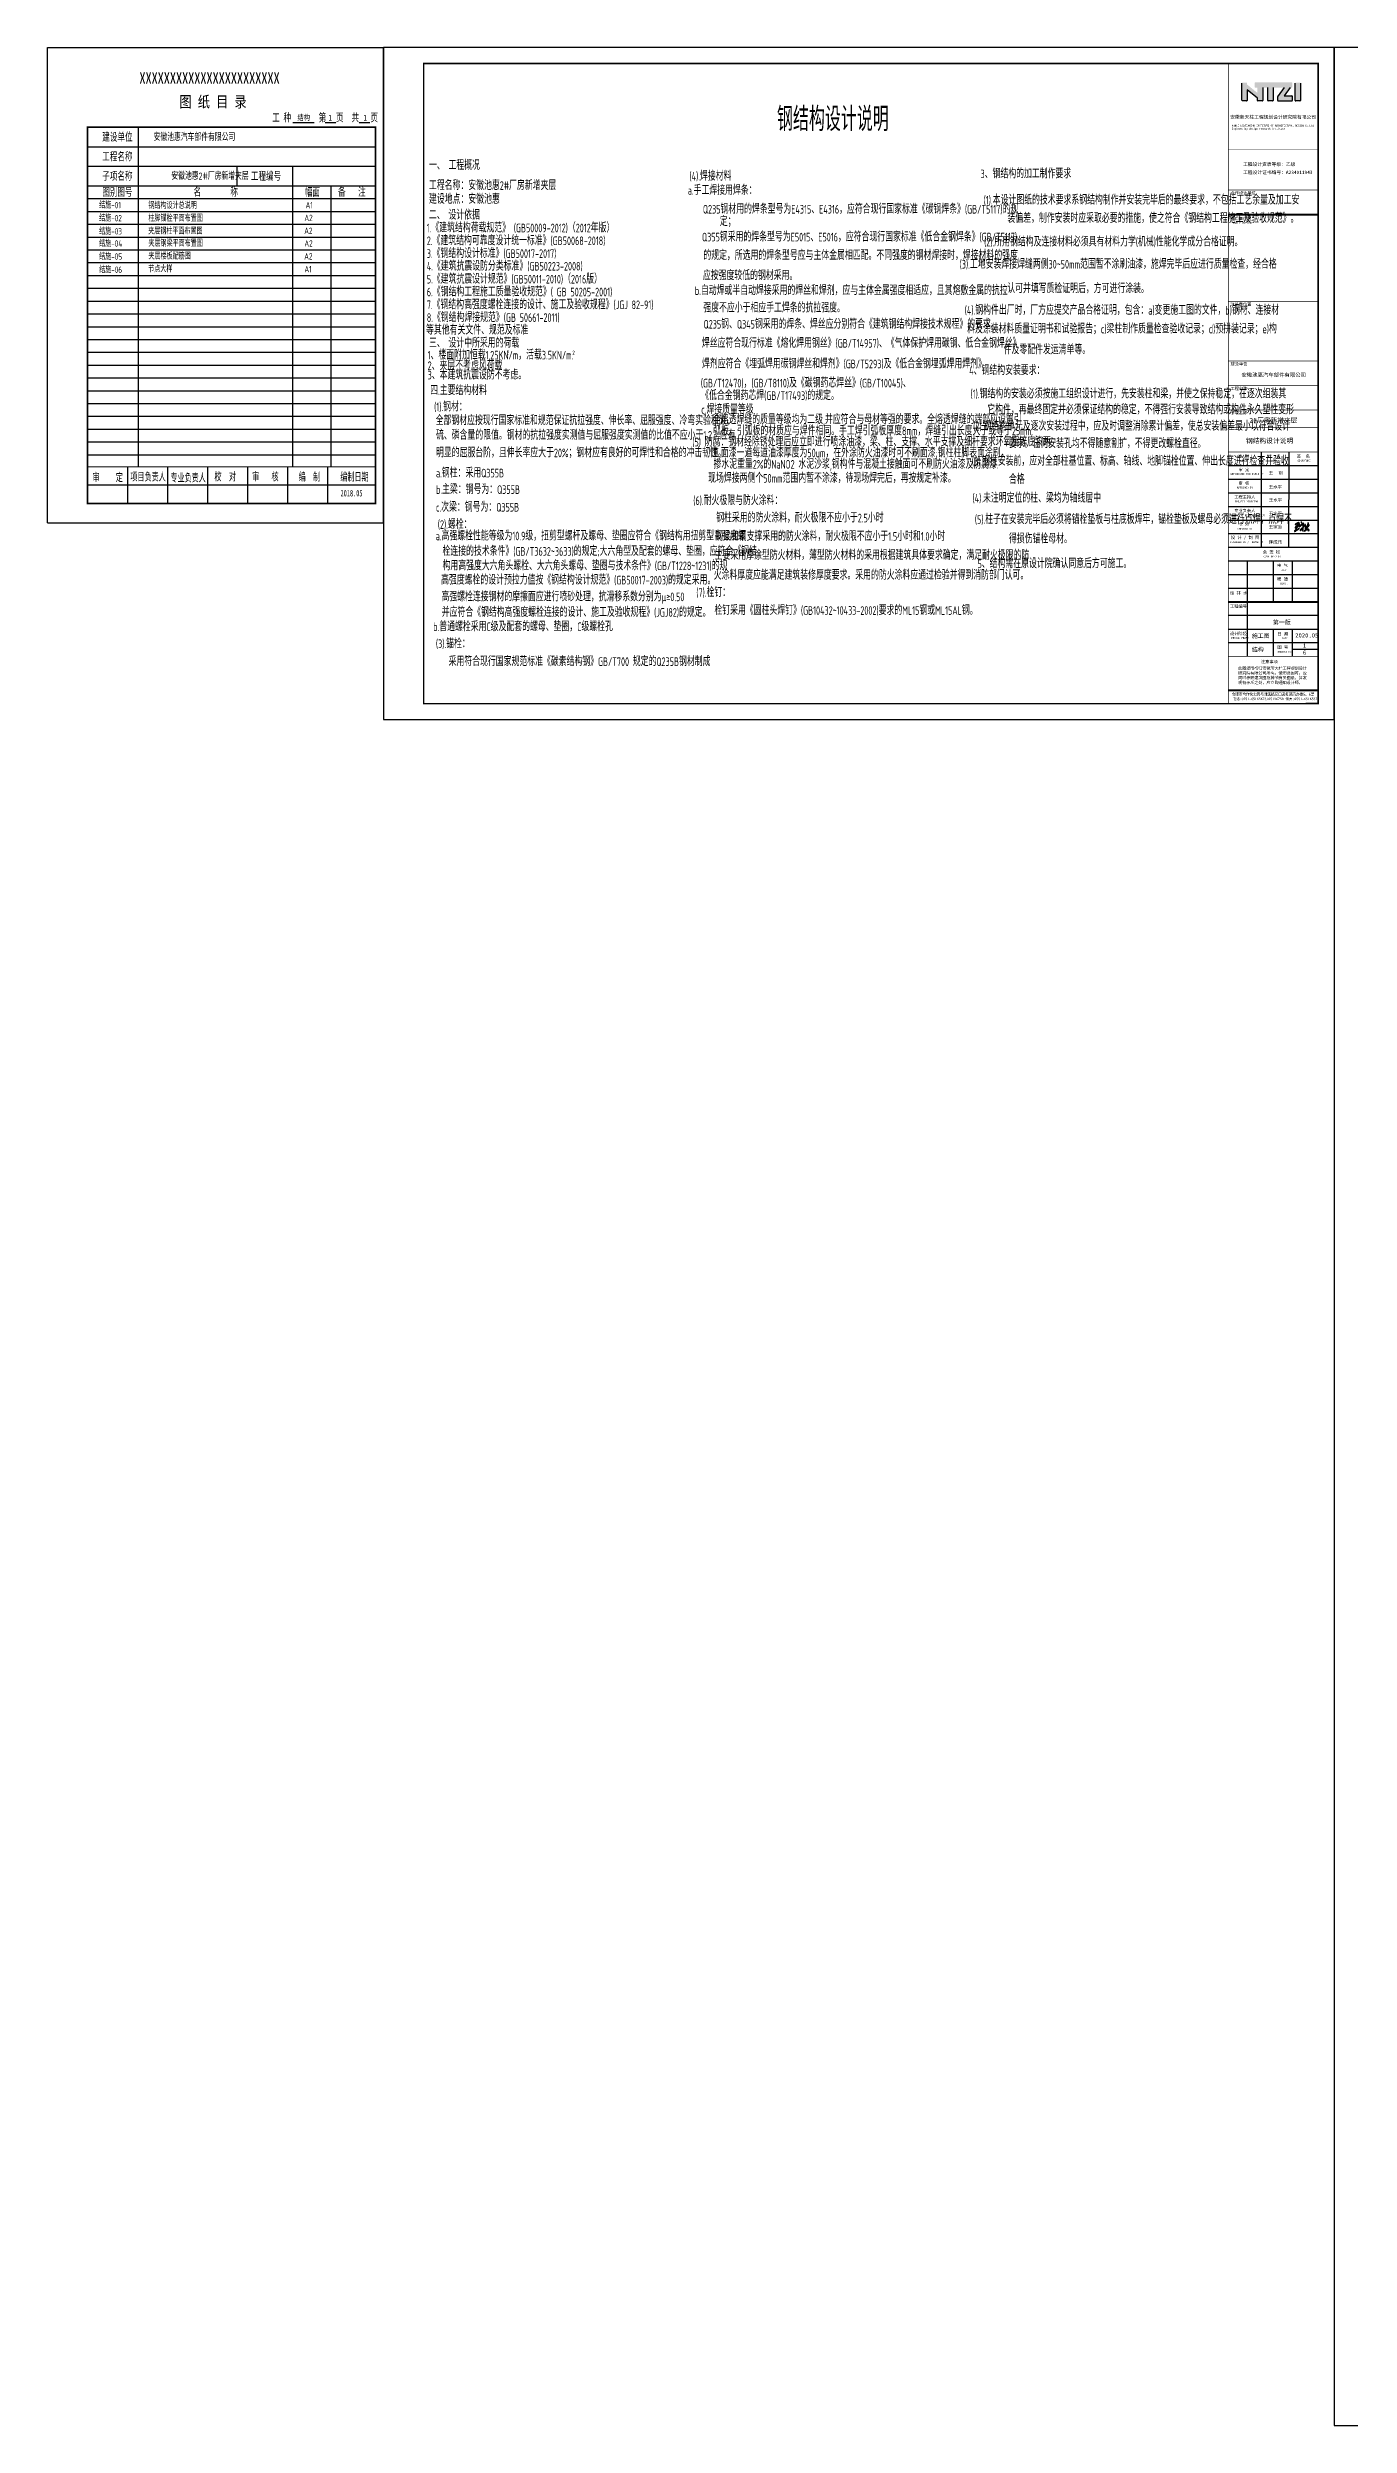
# Model space of a CAD drawing. Extents: x -32169 to 443031, y -120117 to 204739.
# Drawn here: x -32169 to 49181, y -120117 to 28483 of the extents above; entities that cross this region are included whole.
import ezdxf
from ezdxf.enums import TextEntityAlignment as Align

# ---------------------------------------------------------------- set-up
doc = ezdxf.new("R2010")
doc.units = 0
doc.header["$LTSCALE"] = 1000
doc.layers.get('0').update_dxf_attribs({"linetype": 'CONTINUOUS'})
for name, color, linetype in [('46', 7, 'CONTINUOUS'), ('PUB_TEXT', 7, 'CONTINUOUS'), ('PUB_TITLE', 3, 'CONTINUOUS'), ('图框', 82, 'CONTINUOUS'), ('标注', 3, 'CONTINUOUS')]:
    doc.layers.add(name, color=color, linetype=linetype)
doc.styles.add('-宋体', font='', dxfattribs={"width": 0.8})
doc.styles.add('HZS', font='romanc.shx', dxfattribs={"bigfont": 'hztxt.shx'})
doc.styles.add('ST64S', font='romans.shx', dxfattribs={"width": 0.68, "bigfont": 'ST64S.shx'})
doc.styles.add('TQ', font='')
doc.styles.add('TSSD', font='tssdeng.shx', dxfattribs={"width": 0.7, "bigfont": 'tssdchn.shx'})
doc.styles.add('TSSD_Dimension', font='Tssdeng.shx', dxfattribs={"width": 0.7, "bigfont": 'hztxt.shx'})
doc.styles.add('图框', font='')
doc.styles.get('-宋体').set_extended_font_data('SimSun')
doc.styles.get('TQ').set_extended_font_data('SimSun')
doc.styles.get('图框').set_extended_font_data('SimSun')

# ---------------------------------------------------------------- blocks, each defined once
blk = doc.blocks.new('ly')
at = {"layer": 'PUB_TEXT', "color": 4, "insert": (-5884, 1715), "char_height": 212, "width": 5144.75, "attachment_point": 1, "style": 'TQ'}
blk.add_mtext('此图纸版权归安徽新天柱工程规划设计研究院有限公司所有。使用此图时，应同时参照建筑图及其他有关图纸，如发现有矛盾之处，应立即通知设计师。', dxfattribs=at)
blk = doc.blocks.new('A$C3EBB42B8')
h = blk.add_hatch(color=256)
h.paths.add_polyline_path([(869, 865), (870, 836), (895, 817), (934, 836), (1060, 930), (1143, 1000), (1248, 1089), (1293, 1134), (1442, 1263), (1502, 1315), (1524, 1334), (1529, 1339), (1549, 1331), (1544, 1305), (1515, 1270), (1510, 1223), (1489, 1172), (1466, 1115), (1465, 1006), (1464, 942), (1463, 831), (1463, 770), (1461, 720), (1446, 688), (1411, 618), (1355, 577), (1326, 558), (1298, 540), (1246, 536), (1160, 454), (1099, 391), (1060, 352), (1020, 291), (990, 243), (986, 210), (993, 168), (1017, 153), (1045, 137), (1098, 151), (1151, 165), (1205, 224), (1240, 261), (1274, 318), (1307, 367), (1349, 431), (1371, 465), (1390, 432), (1382, 346), (1400, 277), (1420, 197), (1436, 136), (1458, 83), (1463, 41), (1489, 16), (1516, 23), (1550, 58), (1553, 336), (1553, 425), (1542, 525), (1542, 651), (1542, 703), (1646, 875), (1779, 1034), (1840, 1108), (1858, 1128), (1849, 1118), (1870, 1084), (1868, 980), (1857, 817), (1852, 747), (1868, 614), (1878, 530), (1884, 481), (1909, 434), (1909, 386), (1859, 288), (1826, 223), (1787, 156), (1761, 108), (1753, 60), (1770, 36), (1801, 32), (1857, 67), (1901, 117), (1911, 173), (2018, 427), (2067, 580), (2149, 791), (2218, 925), (2232, 953), (2240, 860), (2281, 810), (2248, 709), (2179, 583), (2108, 443), (2073, 374), (2078, 284), (2089, 254), (2163, 303), (2205, 331), (2339, 322), (2397, 318), (2446, 291), (2486, 254), (2489, 217), (2412, 233), (2344, 246), (2317, 279), (2344, 246), (2360, 187), (2415, 156), (2459, 131), (2554, 168), (2597, 251), (2539, 322), (2459, 386), (2342, 420), (2268, 411), (2185, 408), (2145, 380), (2172, 476), (2221, 572), (2274, 682), (2310, 781), (2360, 808), (2449, 846), (2481, 875), (2534, 975), (2562, 1027), (2580, 1114), (2573, 1164), (2555, 1176), (2524, 1159), (2471, 1108), (2446, 1063), (2421, 1021), (2372, 968), (2371, 924), (2337, 883), (2318, 887), (2326, 963), (2332, 1065), (2355, 1141), (2366, 1178), (2408, 1218), (2437, 1271), (2446, 1336), (2402, 1294), (2389, 1262), (2399, 1334), (2427, 1395), (2431, 1458), (2423, 1500), (2383, 1516), (2360, 1514), (2355, 1458), (2339, 1378), (2324, 1279), (2309, 1199), (2276, 1115), (2269, 1036), (2229, 1017), (2181, 956), (2135, 878), (2110, 819), (2084, 733), (2054, 660), (2011, 604), (2005, 540), (1994, 491), (1958, 506), (1956, 572), (1953, 658), (1945, 737), (1938, 810), (1926, 922), (1934, 1048), (1936, 1134), (1939, 1226), (1896, 1224), (1836, 1185), (1767, 1085), (1709, 1046), (1640, 950), (1593, 890), (1542, 824), (1525, 872), (1548, 1044), (1576, 1157), (1591, 1288), (1598, 1348), (1623, 1404), (1552, 1415), (1488, 1387), (1445, 1361), (1339, 1280), (1297, 1222), (1196, 1142), (1098, 1061), (1038, 1014), (991, 973), (948, 935), (905, 911)])
h.paths.add_polyline_path([(1155, 1642), (1153, 1605), (1163, 1582), (1173, 1557), (1184, 1533), (1204, 1553), (1221, 1541), (1231, 1517), (1249, 1475), (1246, 1450), (1259, 1441), (1282, 1442), (1298, 1465), (1303, 1517), (1289, 1565), (1276, 1612), (1249, 1642), (1210, 1642), (1169, 1647)])
h.paths.add_polyline_path([(134, 1218), (138, 1192), (179, 1186), (213, 1207), (248, 1229), (297, 1260), (359, 1303), (402, 1328), (430, 1345), (468, 1364), (498, 1379), (538, 1392), (565, 1401), (610, 1428), (642, 1448), (702, 1462), (738, 1462), (774, 1458), (757, 1432), (739, 1406), (720, 1377), (708, 1350), (685, 1296), (642, 1269), (602, 1218), (572, 1180), (534, 1150), (490, 1115), (455, 1056), (413, 1012), (366, 961), (331, 922), (279, 866), (239, 823), (189, 776), (136, 716), (121, 661), (132, 627), (172, 598), (238, 595), (289, 615), (368, 644), (398, 657), (356, 582), (333, 541), (308, 496), (273, 437), (238, 373), (181, 290), (137, 227), (107, 185), (82, 148), (45, 95), (22, 63), (9, 57), (0, 20), (5, 4), (31, 0), (59, 5), (104, 22), (141, 45), (235, 76), (284, 114), (362, 152), (388, 179), (442, 206), (491, 231), (542, 276), (586, 315), (664, 369), (715, 403), (747, 440), (818, 519), (859, 567), (874, 583), (866, 597), (846, 594), (818, 555), (765, 527), (701, 466), (666, 432), (604, 400), (565, 367), (519, 332), (482, 298), (445, 276), (404, 250), (362, 223), (302, 185), (259, 158), (218, 140), (196, 123), (165, 119), (139, 124), (158, 150), (237, 267), (270, 293), (289, 346), (324, 390), (339, 426), (357, 456), (375, 484), (391, 511), (409, 539), (442, 604), (459, 639), (483, 677), (504, 711), (521, 741), (619, 811), (677, 883), (739, 939), (779, 975), (814, 1006), (847, 1036), (892, 1090), (916, 1119), (938, 1179), (935, 1219), (932, 1253), (906, 1265), (862, 1285), (823, 1287), (784, 1289), (745, 1274), (723, 1263), (768, 1327), (799, 1371), (831, 1417), (844, 1482), (849, 1511), (830, 1525), (800, 1527), (734, 1530), (669, 1504), (639, 1501), (570, 1480), (545, 1466), (501, 1452), (476, 1434), (439, 1420), (343, 1370), (319, 1349), (271, 1333), (239, 1304), (204, 1281), (179, 1253), (166, 1238)])
h.paths.add_polyline_path([(755, 1208), (696, 1162), (682, 1126), (648, 1084), (616, 1018), (593, 968), (561, 897), (565, 860), (618, 899), (671, 951), (725, 982), (755, 1036), (817, 1082), (858, 1130), (867, 1188), (870, 1210), (830, 1219), (782, 1229)], flags=16)
h.paths.add_polyline_path([(595, 1140), (545, 1077), (505, 1027), (465, 979), (441, 943), (398, 908), (361, 876), (316, 838), (274, 777), (252, 743), (208, 702), (197, 677), (201, 656), (242, 658), (302, 677), (366, 698), (414, 730), (454, 758), (476, 825), (515, 892), (538, 965), (572, 1029), (597, 1094), (608, 1125)], flags=16)
for points in [[(134, 1218), (138, 1192), (179, 1186), (213, 1207), (248, 1229), (297, 1260), (359, 1303), (402, 1328), (430, 1345), (468, 1364), (498, 1379), (538, 1392), (565, 1401), (610, 1428), (642, 1448), (702, 1462), (738, 1462), (774, 1458), (757, 1432), (739, 1406), (720, 1377), (708, 1350), (685, 1296), (642, 1269), (602, 1218), (572, 1180), (534, 1150), (490, 1115), (455, 1056), (413, 1012), (366, 961), (331, 922), (279, 866), (239, 823), (189, 776), (136, 716), (121, 661), (132, 627), (172, 598), (238, 595), (289, 615), (368, 644), (398, 657), (356, 582), (333, 541), (308, 496), (273, 437), (238, 373), (181, 290), (137, 227), (107, 185), (82, 148), (45, 95), (22, 63), (9, 57), (0, 20), (5, 4), (31, 0), (59, 5), (104, 22), (141, 45), (235, 76), (284, 114), (362, 152), (388, 179), (442, 206), (491, 231), (542, 276), (586, 315), (664, 369), (715, 403), (747, 440), (818, 519), (859, 567), (874, 583), (866, 597), (846, 594), (818, 555), (765, 527), (701, 466), (666, 432), (604, 400), (565, 367), (519, 332), (482, 298), (445, 276), (404, 250), (362, 223), (302, 185), (259, 158), (218, 140), (196, 123), (165, 119), (139, 124), (158, 150), (237, 267), (270, 293), (289, 346), (324, 390), (339, 426), (357, 456), (375, 484), (391, 511), (409, 539), (442, 604), (459, 639), (483, 677), (504, 711), (521, 741), (619, 811), (677, 883), (739, 939), (779, 975), (814, 1006), (847, 1036), (892, 1090), (916, 1119), (938, 1179), (935, 1219), (932, 1253), (906, 1265), (862, 1285), (823, 1287), (784, 1289), (745, 1274), (723, 1263), (768, 1327), (799, 1371), (831, 1417), (844, 1482), (849, 1511), (830, 1525), (800, 1527), (734, 1530), (669, 1504), (639, 1501), (570, 1480), (545, 1466), (501, 1452), (476, 1434), (439, 1420), (343, 1370), (319, 1349), (271, 1333), (239, 1304), (204, 1281), (179, 1253), (166, 1238), (134, 1218)], [(595, 1140), (545, 1077), (505, 1027), (465, 979), (441, 943), (398, 908), (361, 876), (316, 838), (274, 777), (252, 743), (208, 702), (197, 677), (201, 656), (242, 658), (302, 677), (366, 698), (414, 730), (454, 758), (476, 825), (515, 892), (538, 965), (572, 1029), (597, 1094), (608, 1125), (595, 1140)], [(755, 1208), (696, 1162), (682, 1126), (648, 1084), (616, 1018), (593, 968), (561, 897), (565, 860), (618, 899), (671, 951), (725, 982), (755, 1036), (817, 1082), (858, 1130), (867, 1188), (870, 1210), (830, 1219), (782, 1229), (755, 1208)], [(869, 865), (870, 836), (895, 817), (934, 836), (1060, 930), (1143, 1000), (1248, 1089), (1293, 1134), (1442, 1263), (1502, 1315), (1524, 1334), (1529, 1339), (1549, 1331), (1544, 1305), (1515, 1270), (1510, 1223), (1489, 1172), (1466, 1115), (1465, 1006), (1464, 942), (1463, 831), (1463, 770), (1461, 720), (1446, 688), (1411, 618), (1355, 577), (1326, 558), (1298, 540), (1246, 536), (1160, 454), (1099, 391), (1060, 352), (1020, 291), (990, 243), (986, 210), (993, 168), (1017, 153), (1045, 137), (1098, 151), (1151, 165), (1205, 224), (1240, 261), (1274, 318), (1307, 367), (1349, 431), (1371, 465), (1390, 432), (1382, 346), (1400, 277), (1420, 197), (1436, 136), (1458, 83), (1463, 41), (1489, 16), (1516, 23), (1550, 58), (1553, 336), (1553, 425), (1542, 525), (1542, 651), (1542, 703), (1646, 875), (1779, 1034), (1840, 1108), (1858, 1128), (1849, 1118), (1870, 1084), (1868, 980), (1857, 817), (1852, 747), (1868, 614), (1878, 530), (1884, 481), (1909, 434), (1909, 386), (1859, 288), (1826, 223), (1787, 156), (1761, 108), (1753, 60), (1770, 36), (1801, 32), (1857, 67), (1901, 117), (1911, 173), (2018, 427), (2067, 580), (2149, 791), (2218, 925), (2232, 953), (2240, 860), (2281, 810), (2248, 709), (2179, 583), (2108, 443), (2073, 374), (2078, 284), (2089, 254), (2163, 303), (2205, 331), (2339, 322), (2397, 318), (2446, 291), (2486, 254), (2489, 217), (2412, 233), (2344, 246), (2317, 279), (2344, 246), (2360, 187), (2415, 156), (2459, 131), (2554, 168), (2597, 251), (2539, 322), (2459, 386), (2342, 420), (2268, 411), (2185, 408), (2145, 380), (2172, 476), (2221, 572), (2274, 682), (2310, 781), (2360, 808), (2449, 846), (2481, 875), (2534, 975), (2562, 1027), (2580, 1114), (2573, 1164), (2555, 1176), (2524, 1159), (2471, 1108), (2446, 1063), (2421, 1021), (2372, 968), (2371, 924), (2337, 883), (2318, 887), (2326, 963), (2332, 1065), (2355, 1141), (2366, 1178), (2408, 1218), (2437, 1271), (2446, 1336), (2402, 1294), (2389, 1262), (2399, 1334), (2427, 1395), (2431, 1458), (2423, 1500), (2383, 1516), (2360, 1514), (2355, 1458), (2339, 1378), (2324, 1279), (2309, 1199), (2276, 1115), (2269, 1036), (2229, 1017), (2181, 956), (2135, 878), (2110, 819), (2084, 733), (2054, 660), (2011, 604), (2005, 540), (1994, 491), (1958, 506), (1956, 572), (1953, 658), (1945, 737), (1938, 810), (1926, 922), (1934, 1048), (1936, 1134), (1939, 1226), (1896, 1224), (1836, 1185), (1767, 1085), (1709, 1046), (1640, 950), (1593, 890), (1542, 824), (1542, 824), (1525, 872), (1548, 1044), (1576, 1157), (1591, 1288), (1598, 1348), (1623, 1404), (1552, 1415), (1488, 1387), (1445, 1361), (1339, 1280), (1297, 1222), (1196, 1142), (1098, 1061), (1038, 1014), (991, 973), (948, 935), (905, 911), (869, 865), (869, 865)], [(1155, 1642), (1153, 1605), (1163, 1582), (1173, 1557), (1184, 1533), (1204, 1553), (1221, 1541), (1231, 1517), (1249, 1475), (1246, 1450), (1259, 1441), (1282, 1442), (1298, 1465), (1303, 1517), (1289, 1565), (1276, 1612), (1249, 1642), (1210, 1642), (1169, 1647), (1155, 1642)]]:
    blk.add_lwpolyline(points)

msp = doc.modelspace()

# ---------------------------------------------------------------- hatches: boundary and pattern name
h = msp.add_hatch(color=256)
h.paths.add_polyline_path([(42785.55046, 25843.91945), (43432.10945, 25315.30547), (43432.10093, 25177.97315, 0.4142135624), (43464.09876, 25145.97135), (43727.24876, 25145.95501, 0.4142135624), (43759.25057, 25177.95284), (43759.30017, 25976.89283), (44072.98495, 25976.87335), (44072.93543, 25179.22845, 0.4142135624), (44104.93326, 25147.22664), (44374.95499, 25147.20988, 0.4142135624), (44406.95679, 25179.20771), (44407.0063, 25976.70872), (45119.62235, 25976.66447), (44757.43234, 25465.48882), (44735.387, 25465.49019, 0.4142135624), (44703.3852, 25433.49236), (44703.36889, 25170.84322, 0.4142135624), (44735.36672, 25138.84141), (45575.64844, 25138.78925, 0.4142135624), (45607.65024, 25170.78708), (45607.66668, 25435.63066, 0.4142135624), (45575.66885, 25467.63247), (45095.44687, 25467.66228), (45469.98757, 25981.53526), (45576.44365, 25981.52865, 0.4142135624), (45608.44545, 26013.52648), (45608.46162, 26274.01715, 0.4142135624), (45576.46379, 26306.01895), (43297.94943, 26306.16041, 0.4142135624), (43265.94762, 26274.16258), (43265.93107, 26007.59222, 0.4142135624), (43297.9289, 25975.59041), (43428.99317, 25975.58227), (43428.9728, 25647.42257), (42783.80662, 26174.45358), (42784.0166, 26262.96647, 0.4148903748), (42752.01886, 26295.0422), (42484.02123, 26295.05884, 0.4142135624), (42452.01943, 26263.061), (42451.95192, 25175.80358, 0.4142135624), (42483.94976, 25143.80178), (42753.50718, 25143.78504, 0.4142135624), (42785.50898, 25175.78287)])
h.paths.add_polyline_path([(45789.65843, 25177.86276, 0.4142135624), (45821.65626, 25145.86096), (46089.07788, 25145.84435, 0.4142135624), (46121.07968, 25177.84219), (46121.14698, 26261.82593, 0.4142135624), (46089.14915, 26293.82773), (45821.72753, 26293.84433, 0.4142135624), (45789.72573, 26261.8465)])

# ---------------------------------------------------------------- linework, layer by layer
for p, q in [((42451.95192, 25175.80358), (42452.01943, 26263.061)), ((42785.55046, 25843.91945), (42785.50898, 25175.78287)), ((43432.10945, 25315.30547), (42785.55046, 25843.91945)), ((43432.10093, 25177.97315), (43432.10945, 25315.30547)), ((43759.30017, 25976.89283), (43759.25057, 25177.95284)), ((44072.93543, 25179.22845), (44072.98495, 25976.87335)), ((44407.0063, 25976.70872), (44406.95679, 25179.20771)), ((44703.36889, 25170.84322), (44703.3852, 25433.49236)), ((44735.387, 25465.49019), (44757.43234, 25465.48882)), ((44757.43234, 25465.48882), (45119.62235, 25976.66447)), ((45469.98757, 25981.53526), (45095.44687, 25467.66228)), ((45095.44687, 25467.66228), (45575.66885, 25467.63247)), ((45607.66668, 25435.63066), (45607.65024, 25170.78708)), ((45789.65843, 25177.86276), (45789.72573, 26261.8465)), ((46121.14698, 26261.82593), (46121.07968, 25177.84219)), ((42753.50718, 25143.78504), (42483.94976, 25143.80178)), ((43727.24876, 25145.95501), (43464.09876, 25145.97135)), ((44374.95499, 25147.20988), (44104.93326, 25147.22664)), ((45575.64844, 25138.78925), (44735.36672, 25138.84141)), ((46089.07788, 25145.84435), (45821.65626, 25145.86096))]:
    msp.add_line(p, q)
for centre, start, end in [((44735.38502, 25433.49037, 0), 89.9964429122, 179.9964428988), ((45575.66687, 25435.63265, 0), 359.9964428988, 89.9964429122), ((42753.50916, 25175.78486, 0), 269.9964429122, 359.9964428988), ((43464.10075, 25177.97116, 0), 179.9964428988, 269.9964429122), ((43727.25075, 25177.95483, 0), 269.9964429122, 359.9964428988), ((44104.93525, 25179.22646, 0), 179.9964428988, 269.9964429122), ((44374.95697, 25179.2097, 0), 269.9964429122, 359.9964428988), ((44735.36871, 25170.84123, 0), 179.9964428988, 269.9964429122), ((45575.65042, 25170.78906, 0), 269.9964429122, 359.9964428988), ((45821.65825, 25177.86077, 0), 179.9964428988, 269.9964429122), ((46089.07986, 25177.84417, 0), 269.9964429122, 359.9964428988)]:
    msp.add_arc(centre, 31.99982, start, end)
at = {"layer": 'PUB_TEXT'}
for p, q in [((47233.03096, -12517.12863), (46452.64706, -12517.08018)), ((47230.54765, -12516.90179), (47230.57791, -12029.45766))]:
    msp.add_line(p, q, dxfattribs=at)
at = {"layer": 'PUB_TITLE', "lineweight": 40}
for p, q in [((41619.99368, 18048.00252), (47229.96187, 18047.65423)), ((41620.97505, -6144.63713), (47230.94324, -6144.98541)), ((41620.63224, -11666.55833), (47230.60042, -11666.90661))]:
    msp.add_line(p, q, dxfattribs=at)
at = {"layer": 'PUB_TITLE'}
for p, q in [((43678.18336, -2744.78411), (43678.55275, 3205.18214)), ((45403.67357, -2744.89124), (45404.04296, 3205.07502)), ((41621.44999, 1505.31949), (47231.41817, 1504.97121)), ((41621.50276, 2355.31467), (47231.47094, 2354.96638)), ((41621.39722, 655.32431), (47231.3654, 654.97603)), ((41621.29168, -1044.66605), (47231.25986, -1045.01433)), ((41621.34445, -194.67087), (47231.31263, -195.01915)), ((41621.18614, -2744.65641), (47231.15432, -2745.00469)), ((41621.23891, -1894.66123), (47231.20709, -1895.00951)), ((41621.08059, -4444.64677), (47231.04878, -4444.99505)), ((41621.13337, -3594.65159), (47231.10155, -3594.99987)), ((42810.59053, -6144.71098), (42810.74884, -3594.72544)), ((44425.58137, -6144.81125), (44425.73968, -3594.82571)), ((45615.57462, -6144.88512), (45615.73293, -3594.89959)), ((41621.02782, -5294.64195), (47230.99601, -5294.99023)), ((41620.92228, -6994.63231), (47230.89047, -6994.98059)), ((42810.94474, -9566.78789), (42811.15719, -6144.71102)), ((41620.81606, -8705.6726), (47248.00587, -8706.02196)), ((41620.86883, -7855.67742), (47230.83701, -7856.02571)), ((44425.36892, -9566.88812), (44425.47514, -7855.85154)), ((45615.36217, -9566.962), (45615.4684, -7855.92542)), ((47230.75751, -9136.54159), (45615.3889, -9136.4413))]:
    msp.add_line(p, q, dxfattribs=at)
for points in [[(-11169.45235, -13516.90179), (48230.54765, -13516.90179), (48230.54765, 28483.09821), (-11169.45235, 28483.09821)], [(48230.54765, -120116.90179), (132230.54765, -120116.90179), (132230.54765, 28483.09821), (48230.54765, 28483.09821)]]:
    msp.add_lwpolyline(points, close=True, dxfattribs=at)
at = {"layer": 'PUB_TITLE', "const_width": 100}
msp.add_lwpolyline([(-8669.45235, -12516.90179), (47230.54765, -12516.90179), (47230.54765, 27483.09821), (-8669.45235, 27483.09821)], close=True, dxfattribs=at)
at = {"layer": 'PUB_TITLE', "lineweight": 40, "elevation": 0}
for points, const_width in [([(41623.06278, 27483.21965), (41620.57947, -12516.55351)], 42.49976), ([(41623.06278, 27483.21965), (41620.57947, -12516.55351)], 42.49976), ([(41622.73032, 22128.25002), (47232.69851, 22127.90174)], 25.49986), ([(41622.57201, 19578.26448), (47232.5402, 19577.9162)], 42.49976), ([(41622.47703, 18048.27316), (47232.44521, 18047.92487)], 42.49976), ([(41619.76149, 12627.71096), (47229.72968, 12627.36268)], 42.49976), ([(41621.90909, 8900.27755), (47231.87728, 8899.92927)], 42.49976), ([(41621.8141, 7370.28623), (47231.78229, 7369.93794)], 42.49976), ([(41621.65052, 4735.30117), (47231.6187, 4734.95289)], 42.49976), ([(41621.71912, 5840.29491), (47231.6873, 5839.94662)], 42.49976), ([(41621.55553, 3205.30985), (47231.52371, 3204.96156)], 42.49976), ([(41621.18614, -2744.65641), (47231.15432, -2745.00469)], 42.49976), ([(41620.7626, -9566.714), (47203.13913, -9567.06057)], 42.49976)]:
    msp.add_lwpolyline(points, dxfattribs=dict(at, const_width=const_width))
at = {"layer": 'PUB_TITLE', "const_width": 42.49976, "elevation": 0}
msp.add_lwpolyline([(41620.97505, -6144.63713), (47230.94324, -6144.98541)], dxfattribs=at)
at = {"layer": '图框'}
for p, q in [((-32169.45235, 28483.09821), (-11169.45235, 28483.09821)), ((-32169.45235, -1216.90179), (-32169.45235, 28483.09821)), ((-11169.45235, -1216.90179), (-11169.45235, 28483.09821)), ((-16847.95416, 23796.2651), (-15512.94246, 23796.2651)), ((-14833.04492, 23796.2651), (-14165.53908, 23796.2651)), ((-12696.22602, 23796.2651), (-12028.72017, 23796.2651)), ((-29669.45235, 23504.32532), (-11669.45235, 23504.32532)), ((-26508.78532, 23504.32532), (-26508.78532, 2283.09821)), ((-29669.45235, 22283.09821), (-11669.45235, 22283.09821)), ((-29669.45235, 21061.8711), (-11669.45235, 21061.8711)), ((-20342.96059, 21061.8711), (-20342.96059, 19840.64399)), ((-16869.45235, 21061.8711), (-16869.45235, 2283.09821)), ((-29669.45235, 19840.64399), (-11669.45235, 19840.64399)), ((-14469.45235, 19840.64399), (-14469.45235, 2283.09821)), ((-29669.45235, 19040.64399), (-11669.45235, 19040.64399)), ((-29669.45235, 18240.64399), (-11669.45235, 18240.64399)), ((-29669.45235, 17440.64399), (-11669.45235, 17440.64399)), ((-29669.45235, 16640.64399), (-11669.45235, 16640.64399)), ((-29669.45235, 15840.64399), (-11669.45235, 15840.64399)), ((-29669.45235, 15040.64399), (-11669.45235, 15040.64399)), ((-29669.45235, 14240.64399), (-11669.45235, 14240.64399)), ((-29669.45235, 13440.64399), (-11669.45235, 13440.64399)), ((-29669.45235, 12640.64399), (-11669.45235, 12640.64399)), ((-29669.45235, 11840.64399), (-11669.45235, 11840.64399)), ((-29669.45235, 11040.64399), (-11669.45235, 11040.64399)), ((-29669.45235, 10240.64399), (-11669.45235, 10240.64399)), ((-29669.45235, 9440.64399), (-11669.45235, 9440.64399)), ((-29669.45235, 8640.64399), (-11669.45235, 8640.64399)), ((-29669.45235, 7840.64399), (-11669.45235, 7840.64399)), ((-29669.45235, 7040.64399), (-11669.45235, 7040.64399)), ((-29669.45235, 6240.64399), (-11669.45235, 6240.64399)), ((-29669.45235, 5440.64399), (-11669.45235, 5440.64399)), ((-29669.45235, 4640.64399), (-11669.45235, 4640.64399)), ((-29669.45235, 3840.64399), (-11669.45235, 3840.64399)), ((-29669.45235, 3040.64399), (-11669.45235, 3040.64399)), ((-27169.45235, 2283.09821), (-27169.45235, -16.90179)), ((-24669.45235, 2283.09821), (-24669.45235, -16.90179)), ((-22169.45235, 2283.09821), (-22169.45235, -16.90179)), ((-19669.45235, 2283.09821), (-19669.45235, -16.90179)), ((-17169.45235, 2283.09821), (-17169.45235, -16.90179)), ((-14669.45235, 2283.09821), (-14669.45235, -16.90179)), ((-29669.45235, 1160.09821), (-29669.45235, -16.90179)), ((-29669.45235, 1160.09821), (-11669.45235, 1160.09821)), ((-29669.45235, 1160.09821), (-11669.45235, 1160.09821)), ((-32169.45235, -1216.90179), (-11169.45235, -1216.90179))]:
    msp.add_line(p, q, dxfattribs=at)
at = {"layer": '图框', "const_width": 100}
msp.add_lwpolyline([(-29669.45235, 23504.32532), (-29669.45235, -16.90179), (-11669.45235, -16.90179), (-11669.45235, 23504.32532)], close=True, dxfattribs=at)
at = {"layer": '图框', "const_width": 50}
for points in [[(-29669.45235, 19840.64399), (-11669.45235, 19840.64399)], [(-29669.45235, 2283.09821), (-11669.45235, 2283.09821)]]:
    msp.add_lwpolyline(points, dxfattribs=at)

# ---------------------------------------------------------------- block references
at = {"xscale": 0.359997959104309, "yscale": 0.359997959104309, "zscale": 0.359997959104309, "rotation": 359.9964428860884}
msp.add_blockref('A$C3EBB42B8', (45738.81856, -1757.23885, 27.82327), dxfattribs=at)
at = {"layer": 'PUB_TEXT', "xscale": 0.8499951807398997, "yscale": 0.8499951807398997, "zscale": 0.8499951807398997, "rotation": 359.9964428982932}
msp.add_blockref('ly', (47230.60042, -11666.90661, 0), dxfattribs=at)

# ---------------------------------------------------------------- texts
at = {"color": 7, "style": 'TSSD', "width": 0.7}
for s, height, p in [('一、 工程概况', 540, (-8334.86826, 20847.82814)), ('3、钢结构的加工制作要求', 540, (26131.45965, 20319.31345)), ('建设地点：安徽池惠', 540, (-8334.86826, 18726.12921)), ('工程名称：安徽池惠2#厂房新增夹层', 540, (-8334.86826, 19588.46948)), ('a.手工焊接用焊条：', 540, (7833.74682, 19286.20338)), ('(4).焊接材料', 540, (7940.15512, 20170.03212)), ('二、 设计依据', 540, (-8334.86826, 17737.4948)), ('Q235钢材用的焊条型号为E4315、E4316，应符合现行国家标准《碳钢焊条》(GB/T5117)的规', 540, (8780.8989, 18106.31232)), ('定；', 540, (9840.16928, 17337.66441)), ('(1).本设计图纸的技术要求系钢结构制作并安装完毕后的最终要求，不包括工艺余量及加工安', 540, (26323.66562, 18677.08832)), ('装偏差，制作安装时应采取必要的措施，使之符合《钢结构工程施工及验收规范》。', 540, (27810.69286, 17534.55477)), ('1.《建筑结构荷载规范》 (GB50009-2012)（2012年版）', 540, (-8478.17521, 16937.4948)), ('2.《建筑结构可靠度设计统一标准》(GB50068-2018)', 540, (-8472.36826, 16137.4948)), ('Q355钢采用的焊条型号为E5015、E5016，应符合现行国家标准《低合金钢焊条》(GB/T5117)', 540, (8724.56135, 16369.24875)), ('(2).所用钢结构及连接材料必须具有材料力学(机械)性能化学成分合格证明。', 540, (26353.41487, 16061.1017)), ('3.《钢结构设计标准》(GB50017-2017)', 540, (-8472.36826, 15337.4948)), ('4.《建筑抗震设防分类标准》(GB50223-2008)', 540, (-8472.36826, 14548.82531)), ('的规定，所选用的焊条型号应与主体金属相匹配。不同强度的钢材焊接时，焊接材料的强度', 540, (8808.56664, 15219.40986)), ('(3).工地安装焊接焊缝两侧30~50mm范围暂不涂刷油漆，施焊完毕后应进行质量检查，经合格', 540, (24823.10261, 14667.14659)), ('5.《建筑抗震设计规范》(GB50011-2010)（2016版）', 540, (-8472.36826, 13737.4948)), ('6.《钢结构工程施工质量验收规范》( GB 50205-2001)', 540, (-8472.36826, 12937.4948)), ('b.自动焊或半自动焊接采用的焊丝和焊剂，应与主体金属强度相适应，且其熔敷金属的抗拉', 540, (8277.25545, 13025.31586)), ('应按强度较低的钢材采用。', 540, (8780.89263, 13956.98041)), ('认可并填写质检证明后，方可进行涂装。', 540, (27797.61315, 13145.13495)), ('7.《钢结构高强度螺栓连接的设计、施工及验收规程》(JGJ 82-91)', 540, (-8472.36826, 12137.4948)), ('8.《钢结构焊接规范》(GB 50661-2011)', 540, (-8472.36826, 11337.4948)), ('强度不应小于相应手工焊条的抗拉强度。', 540, (8806.1026, 11937.73106)), ('(4).钢构件出厂时，厂方应提交产品合格证明，包含：a)变更施工图的文件，b)钢材、连接材', 540, (25139.79563, 11793.81042)), ('等其他有关文件、规范及标准', 540, (-8516.77469, 10552.36052)), ('Q235钢、Q345钢采用的焊条、焊丝应分别符合《建筑钢结构焊接技术规程》的要求。', 540, (8824.80998, 10918.0149)), ('料及涂装材料质量证明书和试验报告；c)梁柱制作质量检查验收记录；d)预拼装记录；e)构', 540, (25295.01161, 10624.21641)), ('1、楼面附加恒载1.25KN/m，活载3.5KN/m.', 540, (-8419.70614, 8991.59192)), ('2、夹层不考虑风荷载', 540, (-8419.70614, 8330.80102)), ('三、 设计中所采用的荷载', 540, (-8334.86826, 9737.4948)), ('2', 270, (-3482.30835, 9288.8439)), ('2', 270, (625.34169, 9273.04309)), ('焊丝应符合现行标准《熔化焊用钢丝》(GB/T14957)、《气体保护焊用碳钢、低合金钢焊丝》', 540, (8716.37695, 9731.27185)), ('焊剂应符合《埋弧焊用碳钢焊丝和焊剂》(GB/T5293)及《低合金钢埋弧焊用焊剂》', 540, (8727.37835, 8440.08336)), ('件及零配件发运清单等。', 540, (27571.8086, 9324.88139)), ('3、本建筑抗震设防不考虑。', 540, (-8419.70614, 7747.43237)), ('(GB/T12470)，(GB/T8110)及《碳钢药芯焊丝》(GB/T10045)、', 540, (8649.56191, 7244.4779)), ('4、钢结构安装要求：', 540, (25422.59375, 8031.61694)), ('四.主要结构材料', 540, (-8262.17195, 6773.25822)), ('(1).钢材：', 540, (-8014.60204, 5754.83726)), ('c.焊接质量等级', 540, (8678.69618, 5595.02415)), ('《低合金钢药芯焊(GB/T17493)的规定。', 540, (8675.68325, 6461.58899)), ('(1).钢结构的安装必须按施工组织设计进行，先安装柱和梁，并使之保持稳定，在逐次组装其', 540, (25502.03489, 6566.2804)), ('它构件，再最终固定并必须保证结构的稳定，不得强行安装导致结构或构件永久塑性变形', 540, (26549.51556, 5575.89531)), ('全部钢材应按现行国家标准和规范保证抗拉强度、伸长率、屈服强度、冷弯实验和碳、', 540, (-7919.25899, 4899.34139)), ('硫、磷含量的限值。钢材的抗拉强度实测值与屈服强度实测值的比值不应小于1.2；应有', 540, (-7898.47117, 3982.03925)), ('全熔透焊缝的质量等级均为二级,并应符合与母材等强的要求。全熔透焊缝的端部应设置引 ', 540, (9404.45618, 4962.57707)), ('弧板，引弧板的材质应与焊件相同。手工焊引弧板厚度8mm，焊缝引出长度大于或等于25mm.', 540, (9427.46561, 4256.64559)), ('(2).钢结构单元及逐次安装过程中，应及时调整消除累计偏差，使总安装偏差最小以符合设计', 540, (25673.45183, 4550.16226)), ('明显的屈服台阶，且伸长率应大于20%；钢材应有良好的可焊性和合格的冲击韧性。', 540, (-7898.47117, 2882.71014)), ('(5) 防腐：钢材经除锈处理后应立即进行喷涂油漆，梁、柱、支撑、水平支撑及细杆要求环氧富锌底漆两', 540, (8117.50221, 3563.38781)), ('     道,面漆一道每道油漆厚度为50um，在外涂防火油漆时可不刷面漆;钢柱柱脚表面涂刷，', 540, (8117.50221, 2878.75074)), ('要求。任何安装孔均不得随意割扩，不得更改螺栓直径。', 540, (27905.39516, 3461.18825)), ('a.钢柱：采用Q355B', 540, (-7898.47117, 1621.28024)), ('现场焊接两侧个50mm范围内暂不涂漆，待现场焊完后，再按规定补漆。', 540, (9112.17618, 1292.97898)), ('掺水泥重量2%%%的NaNO\x8e2 水泥沙浆,钢构件与混凝土接触面可不刷防火油漆及防腐漆.', 540, (9444.19293, 2167.52954)), ('(3).钢柱安装前，应对全部柱基位置、标高、轴线、地脚锚栓位置、伸出长度进行检查并验收', 540, (25583.76429, 2359.22848)), ('合格', 540, (27905.39516, 1221.91995)), ('c.次梁：钢号为：Q355B', 540, (-7898.47117, -517.87971)), ('b.主梁：钢号为：Q355B', 540, (-7898.47117, 588.6332)), ('(6).耐火极限与防火涂料：', 540, (8178.39096, -101.09737)), ('(4).未注明定位的柱、梁均为轴线居中', 540, (25626.82822, 49.26425)), ('(2).螺栓：', 540, (-7785.37823, -1593.08936)), ('钢柱采用的防火涂料，耐火极限不应小于2.5小时', 540, (9612.74103, -1186.38894)), ('(5).柱子在安装完毕后必须将锚栓垫板与柱底板焊牢，锚栓垫板及螺母必须进行点焊，点焊不', 540, (25771.2714, -1279.68787)), ('a.高强螺栓性能等级为10.9级，扭剪型螺杆及螺母、垫圈应符合《钢结构用扭剪型高强度螺', 540, (-7916.15144, -2310.92475)), ('栓连接的技术条件》(GB/T3632~3633)的规定;大六角型及配套的螺母、垫圈，应符合《钢结', 540, (-7490.76626, -3272.38426)), ('主要采用厚涂型防火材料，薄型防火材料的采用根据建筑具体要求确定，满足耐火极限的防', 540, (9517.91962, -3521.96943)), ('钢梁和钢支撑采用的防火涂料，耐火极限不应小于1.5小时和1.0小时', 540, (9548.60931, -2339.11004)), ('得损伤锚栓母材。', 540, (27905.39516, -2493.45957)), ('构用高强度大六角头螺栓、大六角头螺母、垫圈与技术条件》(GB/T1228~1231)的规', 540, (-7490.76626, -4175.03591)), ('火涂料厚度应能满足建筑装修厚度要求。采用的防火涂料应通过检验并得到消防部门认可。', 540, (9457.98225, -4764.82306)), ('5、结构需在原设计院确认同意后方可施工。', 540, (25941.32993, -4043.38306)), ('高强度螺栓的设计预拉力值按《钢结构设计规范》(GB50017-2003)的规定采用。', 540, (-7579.93088, -5068.67388)), ('高强螺栓连接钢材的摩擦面应进行喷砂处理，抗滑移系数分别为μ≥0.50', 540, (-7558.967, -6116.06774)), ('(7).栓钉：', 540, (8366.51653, -5847.10179)), ('b.普通螺栓采用C级及配套的螺母、垫圈，C级螺栓孔', 540, (-8069.92314, -7981.84338)), ('并应符合《钢结构高强度螺栓连接的设计、施工及验收规程》(JGJ82)的规定。', 540, (-7538.34002, -7086.22668)), ('栓钉采用《圆柱头焊钉》(GB10432~10433-2002)要求的ML15钢或ML15AL钢。', 540, (9499.11227, -6967.41626)), ('(3).锚栓：', 540, (-7904.49637, -9044.22449)), ('采用符合现行国家规范标准《碳素结构钢》GB/T700 规定的Q235B钢材制成', 540, (-7108.61979, -10163.1315))]:
    msp.add_text(s, height=height, dxfattribs=at).set_placement(p)
at = {"layer": '46', "linetype": 'Continuous', "style": 'TQ'}
for s, height, p in [('安徽池惠汽车部件有限公司', 239.9986394, (44446.32871, 7911.66957, 0)), ('2#厂房新增夹层', 299.998299, (44426.7278, 5045.38701, 0))]:
    msp.add_text(s, height=height, rotation=359.9964428966, dxfattribs=at).set_placement(p, align=Align.CENTER)
for s, height, p in [('钢结构设计说明', 299.998299, (42718.94338, 3761.77021, 0)), ('第一版', 264.323723, (44399.81257, -7562.43022, 0)), ('施工图', 264.323723, (43081.47798, -8408.3138, 0)), ('2020.05', 264.323723, (45792.54034, -8382.64938, 0)), ('1', 264.32372, (46274.45263, -9024.08418, 0)), ('结构', 264.323723, (43081.42452, -9269.3552, 0)), ('6', 264.32372, (46274.4259, -9454.60487, 0))]:
    msp.add_text(s, height=height, rotation=359.9964428966, dxfattribs=at).set_placement(p)
at = {"layer": 'PUB_TEXT', "style": 'TSSD_Dimension', "width": 0.7}
for s, height, p in [('安徽池惠汽车部件有限公司', 450, (-25543.58437, 22655.08614)), ('安徽池惠2#厂房新增夹层', 450, (-24433.63027, 20225.64248)), ('结施-01', 400, (-28945.72654, 18436.89617)), ('结施-02', 400, (-28945.72654, 17621.46801)), ('钢结构设计总说明', 400, (-25868.57786, 18412.29968)), ('柱脚锚栓平面布置图', 400, (-25868.57786, 17612.29968)), ('A2', 400, (-16118.06366, 17636.89617)), ('A1', 400, (-16043.65428, 18436.89617)), ('结施-03', 400, (-28945.72654, 16800.26136)), ('结施-04', 400, (-28945.72654, 16036.89617)), ('夹层钢柱平面布置图', 400, (-25882.01903, 16812.29968)), ('夹层钢梁平面布置图', 400, (-25868.57786, 16048.80597)), ('A2', 400, (-16129.47774, 16836.89617)), ('A2', 400, (-16118.06366, 16036.89617)), ('结施-05', 400, (-28945.72654, 15221.46801)), ('节点大样', 400, (-25882.01903, 14448.80597)), ('夹层楼板配筋图', 400, (-25868.57786, 15248.80597)), ('A2', 400, (-16129.47774, 15236.89617)), ('结施-06', 400, (-28945.72654, 14400.26136)), ('A1', 400, (-16118.06366, 14436.89617))]:
    msp.add_text(s, height=height, dxfattribs=at).set_placement(p)
at = {"layer": 'PUB_TEXT', "style": 'TQ'}
for s, height, p in [('王  刚', 197.998878, (44136.88404, 1801.69597, 0)), ('王水平', 197.998878, (44136.82942, 921.95449, 0)), ('王水平', 197.998878, (44142.86818, 107.22263, 0)), ('王水平', 197.998878, (44136.61569, -740.18506, 0)), ('王家治', 197.998878, (44136.72743, -1570.46106, 0)), ('雍成伟', 197.998878, (44136.61569, -2520.81217, 0)), (' 工程编号', 186.99894, (41574.26183, -6527.14846, 0)), (' 设计阶段', 186.99894, (41574.15567, -8237.14988, 0)), ('     DESIGN PHASE', 114.7493495, (41350.55182, -8467.94975, 0)), ('图 号', 186.99894, (44680.39709, -9089.82553, 0)), ('日 期', 186.99894, (44680.44936, -8247.88651, 0)), ('         DATE', 114.7493495, (44137.70707, -8487.05076, 0)), ('注意事项', 186.99894, (43650.39003, -9990.59699, 0)), ('     DRAWING No.', 114.7493495, (44207.6865, -9337.30831, 0)), ('电话:0551-65165673/65136758 传真:0551-65165673', 152.9991326, (41890.91005, -12299.16152, -27.82327))]:
    msp.add_text(s, height=height, rotation=359.9964428966, dxfattribs=at).set_placement(p)
at = {"layer": 'PUB_TEXT', "color": 7, "style": '-宋体', "width": 0.6}
msp.add_text('2018.05', height=400, dxfattribs=at).set_placement((-13862.06508, 432.93937))
at = {"layer": 'PUB_TEXT', "style": 'TQ', "width": 0.85}
msp.add_text('合肥市合作化北路与濉溪路交口思和苑商办楼5、6层 ', height=186.9989399, rotation=359.9964428966, dxfattribs=at).set_placement((41832.05963, -12020.98691, -27.82327))
at = {"layer": 'PUB_TEXT', "char_height": 212.4987953, "attachment_point": 1, "rotation": 359.9964428964, "style": 'TQ'}
for s, insert in [('安徽新天柱工程规划设计研究院有限公司 ', (41737.01307, 24246.03536, 0)), ('工程设计证书编号：A234011943 ', (42532.58655, 20792.21822, 0)), ('工程设计资质等级：乙级 ', (42532.61822, 21302.21533, 0))]:
    msp.add_mtext(s, dxfattribs=dict(at, insert=insert))
at = {"layer": 'PUB_TEXT', "attachment_point": 1, "rotation": 359.9964428964, "style": 'TQ'}
for s, insert, char_height, width in [('ANHUI NEWTIANZHU INSTITUTE OF ARCHITECTURAL DESIGN Co.Ltd\\PEngineering design research institute', (41835.21196, 23660.82477, 0), 114.7493495, 5257.3240822), ('合作设计单位', (41752.04255, 19488.40108, 0), 186.99894, 1749.2501315), ('资质章位置', (41741.19816, 17886.72915, 0), 186.99894, 2124.9879532), ('GUALIFICATION', (41885.68513, 17584.04702, 0), 114.7493495, 2680.8848017), ('注册章位置', (41740.96999, 12531.13147, 0), 186.99894, 1529.9913263), ('REGISTRY', (42089.51402, 12223.00058, 0), 114.749349, 2399.5363967), ('建设单位', (41751.37963, 8810.41415, 0), 186.99894, 1111.7936971), ('工程名称', (41749.77792, 7272.1671, 0), 186.99894, 1111.7936971), ('子项名称', (41741.53421, 5749.09722, 0), 186.99894, 1111.7936971), ('类 别', (42216.56147, 3035.27387, 0), 186.99894, 1111.7936971), ('姓  名', (44061.27795, 3028.25737, 0), 186.99894, 1162.4780233), ('签  名', (45889.06564, 3035.04587, 0), 186.99894, 1474.0632671), ('AUTHORIZED FOR ISSUE BY', (41739.75043, 1891.99759, 0), 114.7493495, 2399.5363967), ('审 定', (42253.63542, 2193.0916, 0), 186.99894, 805.3359101), ('CLASS', (42346.42169, 2703.09959, 0), 114.749349, 2399.5363967), ('NAME', (44306.23188, 2715.23458, 0), 114.749349, 2399.5363967), ('SIGNATURE', (45932.22709, 2722.57245, 0), 114.749349, 2399.5363967), ('工程主持人', (41987.26986, 493.89859, 0), 186.99894, 1739.5524818), ('PROJECT DIRECTOR', (42020.72159, 167.68034, 0), 114.7493495, 2399.5363967), ('APPROVED BY', (42152.46803, 1038.74666, 0), 114.7493495, 2399.5363967), ('审 核', (42252.01078, 1350.60218, 0), 186.99894, 1427.8477008), ('DISCIPLINE RESPONSIBLE BY', (41650.5915, -694.43994, 0), 114.7493495, 2399.5363967), ('专业负责人', (41986.33859, -359.4361, 0), 186.99894, 1661.5254447), ('校 对', (42240.42522, -1196.06695, 0), 186.99894, 2006.1310806), ('DESIGNED BY /  DRAWN BY', (41728.49571, -2364.03607, 0), 114.7493495, 2399.5363967), ('设 计 / 制 图', (41767.2146, -2040.41384, 0), 186.99894, 2576.9487837), ('CHECKED BY', (42185.82054, -1533.61991, 0), 114.749349, 2399.5363967), ('会 签 栏', (43767.64488, -2946.20466, 0), 186.99894, 2223.5873942), ('COMFIRMED BY', (43814.40106, -3261.44766, 0), 114.7493495, 2399.5363967), ('电 气', (44664.17873, -3784.26584, 0), 186.99894, 2005.9886278), ('   ELEC.', (44609.57405, -4121.8188, 0), 114.749349, 2399.5363967), ('给 排 水', (41721.59858, -5505.55923, 0), 186.99894, 2223.5873942), ('暖 通', (44664.12596, -4634.26102, 0), 186.99894, 2005.9886278), ('   HVAC.', (44609.52174, -4964.37526, 0), 114.749349, 2399.5363967)]:
    msp.add_mtext(s, dxfattribs=dict(at, insert=insert, char_height=char_height, width=width))
at = {"layer": '图框'}
for s, height, style, width, p in [('XXXXXXXXXXXXXXXXXXXXXXX', 700, '-宋体', 0.8, (-26429.84922, 26231.93502)), ('图 纸 目 录', 700, '-宋体', 0.8, (-23929.7988, 24749.75468)), ('工 种', 500, 'HZS', 0.7, (-18137.6344, 23814.59064)), ('结构', 350, '图框', 0.8, (-16554.09977, 23933.10893)), ('第', 500, 'HZS', 0.7, (-15232.5289, 23814.59064)), ('1', 350, '图框', 0.8, (-14622.35547, 23921.43828)), ('页', 500, 'HZS', 0.7, (-14153.21269, 23814.59064)), ('共', 500, 'HZS', 0.7, (-13172.29389, 23814.59064)), ('1', 350, '图框', 0.8, (-12434.81879, 23921.43828)), ('页', 500, 'HZS', 0.7, (-11992.11158, 23814.59064)), ('建设单位', 500, 'HZS', 0.7, (-28750.20989, 22605.31321)), ('工程名称', 500, 'HZS', 0.7, (-28750.20989, 21384.0861)), ('子项名称', 500, 'HZS', 0.7, (-28750.20989, 20162.85899)), ('图别图号', 500, 'HZS', 0.7, (-28750.20989, 19168.1881)), ('名       称', 500, 'HZS', 0.7, (-23044.4167, 19168.76271)), ('工程编号', 500, 'HZS', 0.7, (-19460.64132, 20162.85899)), ('幅面', 500, 'HZS', 0.7, (-16095.61253, 19161.0501)), ('备   注', 500, 'HZS', 0.7, (-14016.8432, 19168.53344)), ('校  对', 500, 'ST64S', 0.68, (-21740.56737, 1378.4926)), ('审   核', 500, 'ST64S', 0.68, (-19379.68659, 1378.49181)), ('编  制', 500, 'ST64S', 0.68, (-16482.23419, 1367.29674)), ('编制日期', 500, 'ST64S', 0.68, (-13875.03707, 1366.56604))]:
    msp.add_text(s, height=height, dxfattribs=dict(at, style=style, width=width)).set_placement(p)
at = {"layer": '图框', "style": 'ST64S', "width": 0.68}
for s, p in [('审    定', (-28412.17446, 1650.75231)), ('项目负责人', (-25889.92263, 1684.736)), ('专业负责人', (-23385.66766, 1627.39437))]:
    msp.add_text(s, height=500, dxfattribs=at).set_placement(p, align=Align.MIDDLE)
at = {"layer": '标注', "style": 'TSSD', "width": 0.7}
msp.add_text('钢结构设计说明', height=1500, dxfattribs=at).set_placement((13409.84278, 23263.65186))

doc.saveas('drawing.dxf')
